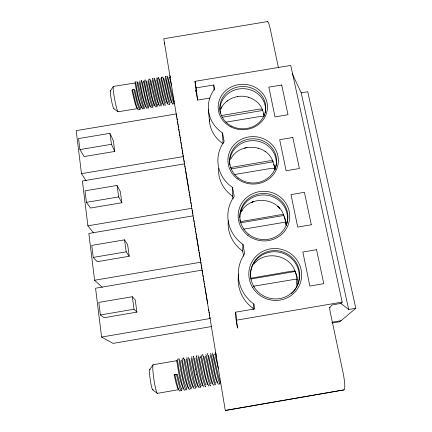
<?xml version="1.0" encoding="UTF-8"?>
<svg xmlns="http://www.w3.org/2000/svg" width="432" height="432" viewBox="0 0 432 432"><rect width="100%" height="100%" fill="white"/><g stroke="black" fill="none" stroke-linecap="round" stroke-linejoin="round"><path stroke-width="0.65" d="M235.499 312.201L235.483 316.24L237.557 328.077C236.342 322.823 237.092 317.417 235.499 312.201L254.783 308.907L253.886 304.009A37.125 36.223 22.7 0 1 244.679 253.757L242.968 244.388A36.153 34.717 7.6 0 1 234.176 196.393L232.535 187.445A35.311 33.232 1.8 0 1 224.132 141.556L222.561 132.997A34.528 31.817 -1 0 1 214.52 89.078L213.764 84.974L196.128 87.907L197.602 100.105L210.006 98.037M156.487 79.537C158.798 86.319 159.608 96.995 163.107 104.323M205.351 356.114C207.727 363.593 208.915 375.246 212.22 383.767L212.431 383.875M253.379 286.249L295.553 279.207L296.854 279.466L296.217 285.428M203.769 356.335C206.28 363.874 207.014 376.358 210.924 384.026M285.428 224.932L285.363 222.826L282.776 222.583L243.697 229.154M169.349 77.609L169.447 77.117L171.607 85.682M150.752 80.347L155.353 99.938L156.584 103.972L157.388 105.284M243.589 256.214L242.649 251.068L242.968 244.388M285.471 223.009L285.412 223.328A23.701 22.826 7.8 0 0 283.829 215.476C278.24 197.343 250.074 194.951 241.164 211.68L242.147 210.146L240.554 212.755M169.9 103.966L169.609 104.593L168.329 100.845L163.237 78.57M215.39 352.809L215.422 352.436L216.184 354.861M140.216 107.978L139.984 109.49M264.071 116.462A22.675 20.99 -1 0 0 262.667 110.484C260.771 103.907 254.583 99.004 248.092 97.146M161.411 105.057L161.017 106.024L158.587 98.21L154.089 78.17L154.159 78.986M201.004 386.041L200.529 387.504L198.963 383.589L196.749 374.398M199.006 356.983L203.855 378.994L205.513 384.399L205.799 384.88L206.188 384.691M152.917 106.639L152.815 107.271L152.399 107.368C148.862 98.939 147.366 87.831 145.519 79.909M220.055 383.427L219.85 384.21L218.128 378.886L212.242 353.009M157.162 105.84L156.935 106.817L155.201 102.627L152.042 89.521M196.231 386.91L195.691 388.346C191.695 378.961 190.188 366.233 188.498 357.367M165.062 78.079C167.654 84.542 168.431 96.649 171.758 102.584M214.844 354.445L214.882 354.121L218.381 368.674M191.452 387.796L190.852 389.194L188.584 383.011L185.787 370.391L183.659 357.831L183.827 358.592M163.631 78.278C166.234 85.19 166.871 96.174 170.305 102.994M215.271 384.275L215.028 385.058L213.208 379.555L207.479 353.808M197.969 355.509C200.372 365.499 201.371 376.893 205.367 386.71L205.713 386.084M274.536 169.376A23.171 21.886 1.8 0 0 273.024 161.86C267.392 143.689 238.82 142.204 230.683 159.262M157.534 105.046L157.621 104.485M152.183 80.077C154.494 87.696 155.147 97.87 158.906 104.944M172.708 103.842L172.541 104.215L171.158 100.121L165.602 76.27L165.586 77.274M186.678 388.724L186.424 389.858L185.998 389.977L185.204 388.627L183.654 383.719L180.851 371.034L178.891 358.673L179.102 359.483M296.854 279.466L296.768 279.688A24.316 23.776 23.9 0 0 295.115 271.48C289.904 254.675 264.789 250.047 253.908 264.087M253.325 309.555L253.109 308.378L253.886 304.009M210.492 385.171L210.206 385.916L208.289 380.257L202.727 354.553L202.754 355.12M148.662 107.384L148.343 108.205L148.084 108.065L145.919 101.968L141.172 80.357L141.35 81.286M144.396 108.13L144.056 108.945C140.017 100.883 138.451 89.089 136.939 81.362M215.784 382.941L215.482 383.27L215.239 382.86L214.159 379.458L208.521 355.288M210.643 353.392C213.732 362.686 214.315 375.322 218.371 384.367M199.325 387.229L198.909 387.774C194.832 378.248 193.687 366.109 191.646 356.719M184.95 389.799L184.577 390.328L183.832 389.443L181.742 382.909L178.956 369.889L177.347 359.03M165.607 105.003L165.31 105.295L165.062 104.884L163.485 99.641L158.409 77.485L158.431 78.208M140.562 107.584L140.184 108.135C137.036 102.74 136.463 96.082 134.843 90.077L133.909 89.548L132.446 89.791L131.927 90.563L134.93 102.881L136.377 107.163L137.403 108.61L118.276 111.753A12.928 1.172 79.4 0 1 114.599 99.004A12.928 1.172 79.4 0 1 113.6 86.476M142.933 108.621L142.765 109.085C138.434 101.417 137.144 89.802 135.47 81.437M153.317 105.57L152.982 105.975L152.728 105.673L151.189 101.326L146.464 80.951M166.077 103.545C162.54 97.438 161.865 86.243 159.343 78.862M189.74 388.913L189.254 389.48L188.487 388.174L186.656 382.136L184.113 370.445L182.142 358.349M210.103 355.061C212.992 363.404 213.527 374.825 217.312 382.941M213.629 384.971L213.278 385.22C209.79 375.737 208.375 362.756 205.897 354.429M164.187 105.268L163.863 105.511L163.447 104.695L161.962 99.598L156.962 77.738L157.037 78.71M151.4 107.482L151.108 107.73C147.22 99.214 146.075 88.56 144.067 80.028M160.774 78.629C163.35 86.265 163.928 96.358 167.449 103.502M221.805 106.942L220.676 109.037C225.304 98.917 237.902 93.901 248.378 97.216M138.596 109.658L138.235 109.89L137.705 109.193L136.269 105.408L132.446 89.791M144.774 107.093L144.364 107.368L144.067 107.001L142.403 102.443L137.83 82.355L137.927 82.841M180.155 390.636L179.901 391.068L179.183 390.647L177.973 387.715L174.803 374.609L177.385 374.274L179.971 384.998L181.327 388.562L181.985 389.119M181.721 390.442L181.467 390.82L180.76 390.301L179.825 388.12L176.434 374.328M110.489 90.661L113.378 86.416L135 82.976M149.742 369.511L153.09 364.781M147.128 108.178L146.675 108.324C143.111 100.148 141.307 88.425 139.817 80.957M194.443 388.352L193.93 388.492C190.145 378.805 188.557 367.157 186.889 357.512M146.162 106.942L145.724 107.071C142.36 99.625 140.864 89.37 139.331 82.458M208.769 386.073C204.595 377.077 203.666 364.354 201.139 355.023M155.596 106.952C151.6 99.355 150.385 86.827 148.392 79.51M193.39 386.948L192.888 387.04C189.254 378.167 188.125 368.442 186.305 359.062M329.519 307.832L332.235 304.889L340.886 303.41L342.187 302.098L290.763 65.416L194.978 81.335L196.317 92.41L195.874 90.234L197.602 100.105M196.571 386.429L196.096 386.478L195.772 385.922L194 380.284L189.508 358.69M148.975 106.542L148.792 106.715C145.06 99.29 144.002 89.17 142.171 81.842M183.784 388.633L183.211 388.676C179.437 379.874 178.249 370.105 176.747 360.693L153.338 364.721A14.483 1.458 81.6 0 0 153.949 379.669A14.483 1.458 81.6 0 0 157.615 393.19M292.129 73.462L301.201 92.81L307.741 91.719L355.817 308.259L339.827 321.748L332.516 323.001M226.984 101.201L227.459 100.802M203.969 386.921L202.883 385.204L201.398 379.874L196.382 355.73L196.425 356.157M168.404 104.776L167.762 103.977L166.574 99.922L161.293 77.02L161.363 78.473M159.862 106.202L159.127 105.376L157.842 101.201L152.663 78.419L152.712 79.061M161.752 104.474C158.112 97.654 157.356 86.411 155.056 79.785M186.937 388.157L186.689 388.303C182.612 380.111 181.408 368.345 180.014 360.412M230.342 167.557L269.584 160.812L272.014 160.796L273.024 161.325M152.788 389.918L157.378 393.352L178.848 389.632L177.757 388.449L176.256 383.945L174.128 374.83L174.803 374.609M221.157 115.592L259.232 109.118L261.625 109.183L262.645 109.847M240.284 221.681L280.39 214.78L282.852 214.666L283.851 215.05M201.296 385.738L201.08 385.798C197.402 377.471 196.214 365.558 194.281 358.069M250.679 278.235L291.681 271.166L295.164 271.177M198.099 386.289L197.867 386.343C194.076 377.746 193.028 366.865 191.084 358.382M244.382 148.144L247.072 147.501M141.799 107.827L141.566 107.881C137.792 100.143 136.733 91.222 134.957 82.82M167.945 77.393L174.199 102.098M237.298 96.611L237.665 96.53M267.484 21.6L163.766 38.734L225.094 409.331L225.347 410.4L226.211 410.378L343.964 389.896A17.604 2.614 78.3 0 0 342.851 371.655L330.259 312.201A4.358 0.675 79 0 1 329.924 307.39M225.347 410.4L343.964 389.896M236.893 320.112L342.187 302.098M211.637 326.522L113.114 343.381L101.579 337.068L95.569 288.214L202.138 270.097L202.36 271.426M340.886 303.41L348.683 309.479L355.817 308.259M331.781 322.299L341.059 320.711M174.128 374.83L176.731 374.382M93.242 257.407L126.182 251.829L129.227 256.262L97.216 261.689L93.242 257.407L91.757 245.403L124.546 239.857L127.624 244.604L129.227 256.262M193.163 215.843L88.835 233.464L94.592 280.249L200.837 262.208L201.053 263.52M132.322 296.714L98.804 302.422L100.354 314.971L104.209 317.698L136.922 312.115L135.248 299.943L132.322 296.714L134.033 309.226L136.922 312.115M250.954 279.002L295.115 271.48M100.354 314.971L134.033 309.226M101.579 337.068L210.146 318.503L209.93 317.18M176.85 117.212L176.31 113.935L76.183 130.631L81.481 173.659L183.362 156.578L183.146 155.266M184.561 163.836L82.377 180.981L87.896 225.828L93.604 232.972M117.099 185.441L85.012 190.836L86.432 202.327L90.509 208.03L121.862 202.748L120.317 191.576L117.099 185.441L118.67 196.906L121.862 202.748M230.839 168.95L273.024 161.86M234.306 174.56L271.102 168.377L273.532 168.345L274.579 169.106M86.432 202.327L118.67 196.906M87.896 225.828L191.916 208.278M240.694 222.772L283.829 215.476M109.971 133.315L78.554 138.559L79.915 149.575L84.083 156.573L114.793 151.438L113.314 140.713L109.971 133.315L111.472 144.299L114.793 151.438M222.102 117.261L262.667 110.484M225.99 122.159L260.685 116.37L263.752 116.689M79.915 149.575L111.472 144.299M188.476 387.963L188.206 387.995C184.286 379.517 183.082 368.442 181.58 360.04M191.651 387.434L190.701 386.246L188.806 379.901L184.707 359.305L184.804 359.818M258.104 148.084L258.406 148.192M154.543 105.754L154.327 105.662C151.081 98.145 149.747 87.815 147.906 80.995M169.916 75.568L169.835 76.118M202.808 385.538L202.559 385.403C199.136 376.99 197.786 365.224 195.858 357.782M176.747 360.693L176.882 361.13M265.07 151.432L265.378 151.632M113.859 108.767L118.076 111.775M94.592 280.249L102.206 287.291M150.152 106.461L149.175 104.587L147.787 99.986L143.575 81.394L143.662 82.01M207.511 384.696L205.135 377.309L200.61 356.557L200.632 357.275M213.311 354.375L218.392 376.083L220.212 382.32M81.481 173.659L86.125 180.814M173.907 103.928L172.255 98.496L167.027 76.027L166.99 76.718M162.821 76.982L162.713 77.474M216.427 355.903L216.686 357.064M301.201 92.81L348.683 309.479M278.451 67.684L270.27 29.063A15.39 1.998 82.3 0 0 267.176 21.902M151.119 85.217L149.796 78.905L149.893 79.785M133.909 89.548L137.128 103.156L139.46 109.463A13.441 1.469 79.8 0 0 139.979 109.442M195.642 369.112L193.212 356.26L193.288 356.848M164.587 42.757L164.835 44.064M232.535 187.445L232.637 196.22L233.118 198.871M194.978 81.335L196.128 87.907M177.066 118.525L177.287 119.837M177.503 121.149L177.719 122.461M177.935 123.773L178.151 125.086M178.367 126.398L178.589 127.71M178.805 129.022L179.021 130.334M179.237 131.647L179.453 132.959M179.674 134.271L179.89 135.583M180.106 136.895L180.322 138.208M180.538 139.52L180.76 140.832M180.976 142.144L181.192 143.456M181.408 144.769L181.624 146.081M181.845 147.393L182.061 148.705M182.277 150.017L182.493 151.33M182.709 152.642L182.93 153.954M183.578 157.896L183.8 159.219M184.016 160.537L184.237 161.854M184.891 165.823L185.112 167.152M185.328 168.48L185.549 169.803M185.771 171.131L188.951 190.366M189.173 191.695L189.389 193.023M189.61 194.346L189.832 195.674M190.048 197.003L190.269 198.331M190.485 199.654L190.706 200.983M190.928 202.311L191.144 203.634M191.365 204.962L191.587 206.291M192.229 210.168L192.434 211.432M192.645 212.69L192.85 213.953M193.493 217.831L193.714 219.154M193.93 220.482L194.152 221.805M194.373 223.128L194.589 224.451M194.81 225.779L195.026 227.102M195.248 228.425L195.464 229.754M195.685 231.077L195.907 232.4M196.123 233.728L196.344 235.051M196.56 236.374L198.974 250.949M199.19 252.272L199.411 253.595M199.627 254.918L199.849 256.246M200.07 257.569L200.615 260.879M201.269 264.838L201.485 266.155M201.706 267.467L201.922 268.785M202.581 272.754L202.797 274.077M203.018 275.405L203.234 276.728M203.456 278.057L203.677 279.385M203.893 280.708L204.115 282.037M204.336 283.36L204.552 284.688M204.773 286.016L204.989 287.339M205.211 288.668L207.625 303.253M208.613 309.22L208.829 310.549M209.05 311.877L209.272 313.2M209.488 314.528L209.709 315.851M170.267 76.378L170.462 77.582M124.546 239.857L126.182 251.829M208.424 109.739L209.444 121.214M213.764 84.974L214.105 90.153M222.561 132.997L223.047 143.689A33.205 30.748 -0.8 0 1 209.347 119.237M114.016 108.756A9.234 0.886 79.3 0 1 111.186 98.869A9.234 0.886 79.3 0 1 110.867 90.995M174.107 103.399A13.43 0.821 80.5 0 1 173.918 103.966M162.875 77.258A13.451 0.302 79 0 1 163.345 79.18M151.924 89.143A13.468 0.27 77.4 0 1 150.93 84.472M153.09 389.394A10.346 1.102 81.7 0 1 150.298 380.155A10.346 1.102 81.7 0 1 150.152 369.706M207.446 353.797A15.044 0.346 81.1 0 1 207.473 353.776M196.744 374.539A15.071 0.653 78.1 0 1 195.577 368.966M181.937 388.962A15.071 1.674 82.4 0 1 181.71 390.382M253.109 308.378A35.613 34.808 24.3 0 1 238.604 274.066M294.84 270.913A25.002 24.451 25 0 1 297.713 285.152M250.501 277.231A24.511 23.922 23 0 1 283.781 253.552A24.511 23.922 23 0 1 291.352 293.722M334.292 391.689A16.054 2.171 78.4 0 1 333.871 391.522M242.649 251.068A34.711 33.431 8.1 0 1 228.263 220.79M284.078 216.605A24.376 23.501 8.4 0 1 286.573 225.023M239.809 217.679A23.873 22.939 7.7 0 1 267.592 195.302A23.873 22.939 7.7 0 1 286.227 225.601M240.17 221.665A23.873 22.939 7.7 0 1 239.9 219.677M232.637 196.22A33.934 32.054 2.1 0 1 218.587 168.464M273.613 164.3A23.836 22.556 2.1 0 1 275.427 169.247M229.802 165.008A23.323 21.967 1.9 0 1 255.226 140.751A23.323 21.967 1.9 0 1 275.211 169.317M263.45 113.881A23.333 21.649 -0.8 0 1 264.249 115.614M220.261 113.265A22.81 21.044 -0.9 0 1 242.708 88.652A22.81 21.044 -0.9 0 1 265.248 113.081M253.017 201.809L251.192 202.549L253.892 201.463L253.017 201.809M311.299 224.775L297.702 227.081L291.006 194.584L304.425 192.316L311.299 224.775M316.57 249.68L302.843 252.013L309.852 286.038L323.762 283.662L316.57 249.68M292.82 137.479L279.688 139.682L286.092 170.753L299.387 168.518L292.82 137.479M281.713 85.012L268.861 87.151L274.99 116.888L287.998 114.712L281.713 85.012M278.116 206.723L277.808 206.415L279.779 208.408L278.116 206.723M254.102 286.94A24.689 24.089 22.7 0 0 296.698 286.772A24.689 24.089 22.7 0 0 274.606 250.587A24.689 24.089 22.7 0 0 254.102 286.94M252.655 287.555A26.514 25.871 22.7 0 0 298.404 287.356A26.514 25.871 22.7 0 0 274.655 248.503A26.514 25.871 22.7 0 0 252.655 287.555M248.767 234.355A24.046 23.09 7.6 0 0 287.604 220.369A24.046 23.09 7.6 0 0 255.236 194.886A24.046 23.09 7.6 0 0 248.767 234.355M247.736 235.256A25.823 24.797 7.6 0 0 289.435 220.212A25.823 24.797 7.6 0 0 254.653 192.866A25.823 24.797 7.6 0 0 247.736 235.256M238.264 177.973A23.485 22.102 1.8 0 0 276.286 164.5A23.485 22.102 1.8 0 0 244.755 140.195A23.485 22.102 1.8 0 0 238.264 177.973M237.227 178.691A25.223 23.733 1.8 0 0 278.046 164.203A25.223 23.733 1.8 0 0 244.166 138.127A25.223 23.733 1.8 0 0 237.227 178.691M231.525 126.122A22.966 21.168 -1 0 0 265.761 107.374A22.966 21.168 -1 0 0 231.109 89.462A22.966 21.168 -1 0 0 231.525 126.122M230.731 126.83A24.662 22.723 -1 0 0 267.478 106.677A24.662 22.723 -1 0 0 230.251 87.475A24.662 22.723 -1 0 0 230.731 126.83"/></g></svg>
